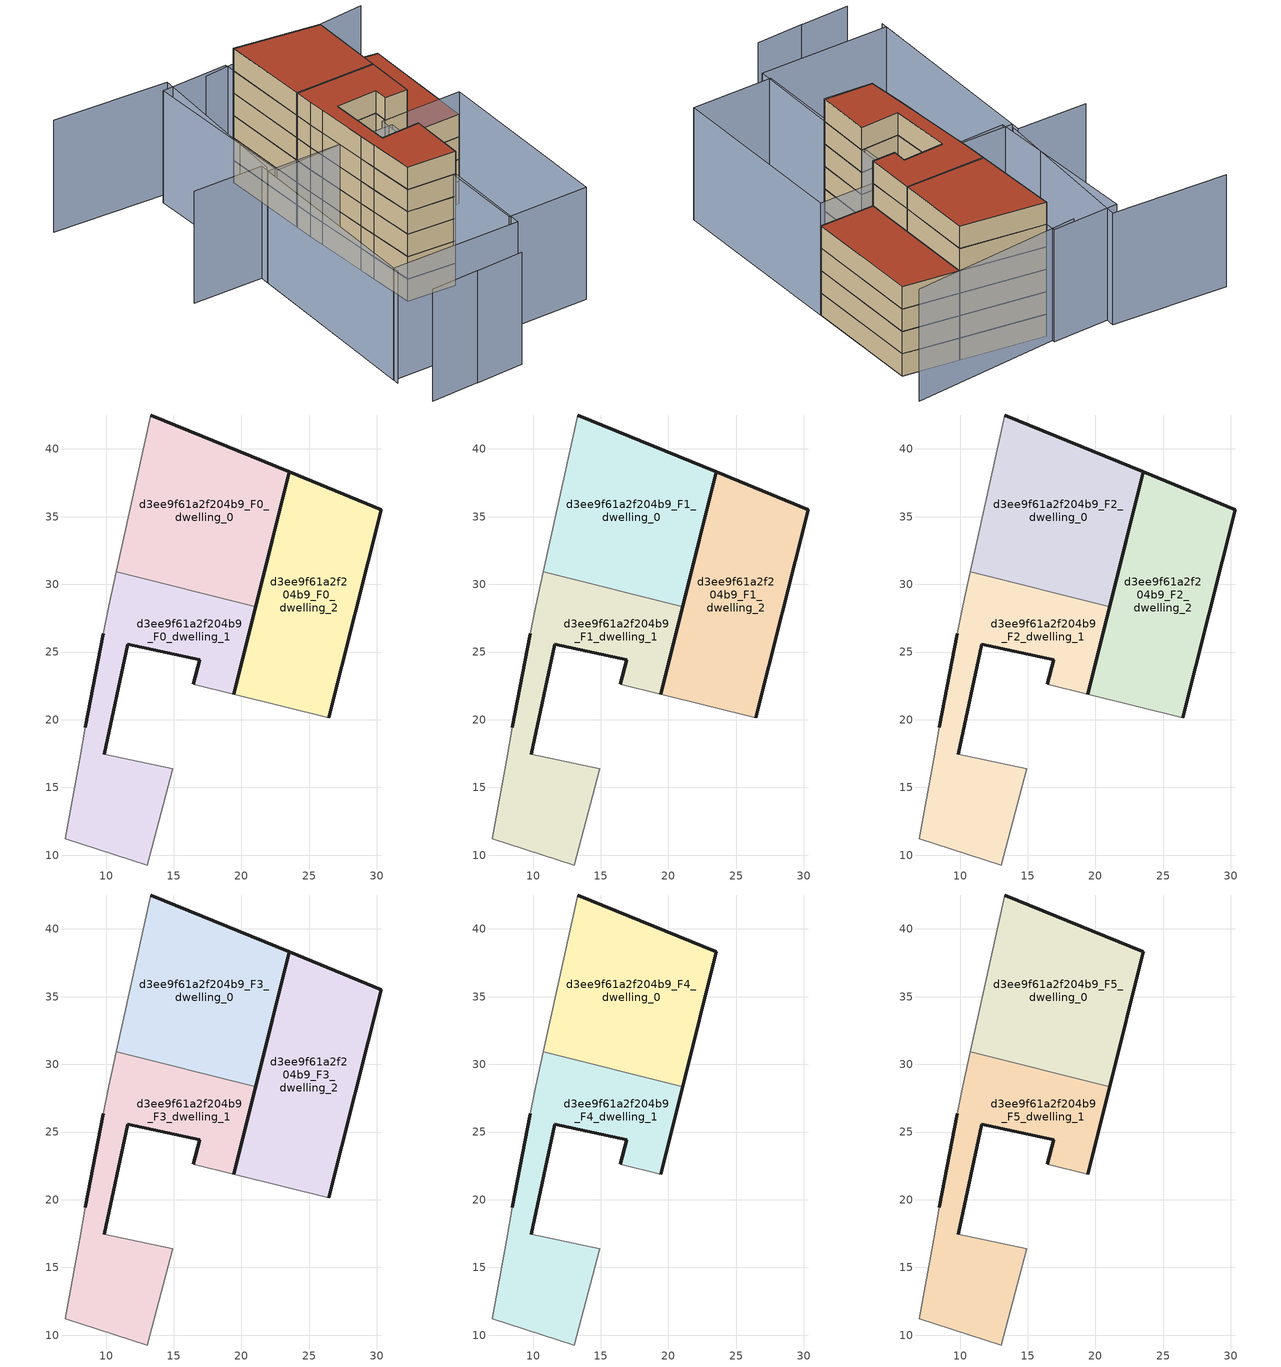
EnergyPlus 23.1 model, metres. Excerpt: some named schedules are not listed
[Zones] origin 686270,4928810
d3ee9f61a2f204b9_F0_dwelling_0
 floor ground (EU_floor_Construction): 21.05,28.36 23.55,38.31 13.31,42.51 10.76,30.95 z0
 wall outside (EU_wall_Construction): 13.31,42.51 23.55,38.31 21.05,28.36 z0:3
 wall adiabatic (EU_wall_Construction): 10.76,30.95 13.31,42.51 z0:3
 wall to d3ee9f61a2f204b9_F0_dwelling_1 (EU_wall_Construction): 21.05,28.36 10.76,30.95 z0:3
d3ee9f61a2f204b9_F0_dwelling_1
 floor ground (EU_floor_Construction): 13.04,9.27 14.93,16.4 9.86,17.46 11.61,25.57 16.92,24.43 16.46,22.61 19.42,21.88 21.05,28.36 10.76,30.95 10.19,28.37 9.81,26.36 8.48,19.43 8.05,17.08 6.99,11.2 z0
 wall outside (EU_wall_Construction): 8.48,19.43 9.81,26.36 / 21.05,28.36 19.42,21.88 / 16.46,22.61 16.92,24.43 11.61,25.57 9.86,17.46 z0:3
 wall adiabatic (EU_wall_Construction): 9.81,26.36 10.19,28.37 10.76,30.95 / 19.42,21.88 16.46,22.61 / 9.86,17.46 14.93,16.4 13.04,9.27 6.99,11.2 8.05,17.08 8.48,19.43 z0:3
d3ee9f61a2f204b9_F0_dwelling_2
 floor ground (EU_floor_Construction): 26.46,20.14 30.33,35.53 23.55,38.31 19.42,21.88 z0
 wall outside (EU_wall_Construction): 19.42,21.88 23.55,38.31 30.33,35.53 26.46,20.14 z0:3
 wall adiabatic (EU_wall_Construction): 26.46,20.14 19.42,21.88 z0:3
d3ee9f61a2f204b9_F1_dwelling_0
 floor to d3ee9f61a2f204b9_F0_dwelling_0 (EU_floor_Construction): 21.05,28.36 23.55,38.31 13.31,42.51 10.76,30.95 z3
 wall outside (EU_wall_Construction): 13.31,42.51 23.55,38.31 21.05,28.36 z3:6
 wall adiabatic (EU_wall_Construction): 10.76,30.95 13.31,42.51 z3:6
 wall to d3ee9f61a2f204b9_F1_dwelling_1 (EU_wall_Construction): 21.05,28.36 10.76,30.95 z3:6
d3ee9f61a2f204b9_F1_dwelling_1
 floor to d3ee9f61a2f204b9_F0_dwelling_1 (EU_floor_Construction): 13.03,9.27 14.93,16.4 9.86,17.46 11.61,25.57 16.92,24.43 16.46,22.61 19.42,21.88 21.05,28.36 10.76,30.95 10.19,28.37 9.81,26.36 8.48,19.43 8.05,17.08 6.99,11.2 z3
 wall outside (EU_wall_Construction): 8.48,19.43 9.81,26.36 / 21.05,28.36 19.42,21.88 / 16.46,22.61 16.92,24.43 11.61,25.57 9.86,17.46 z3:6
 wall adiabatic (EU_wall_Construction): 9.81,26.36 10.19,28.37 10.76,30.95 / 19.42,21.88 16.46,22.61 / 9.86,17.46 14.93,16.4 13.04,9.27 6.99,11.2 8.05,17.08 8.48,19.43 z3:6
d3ee9f61a2f204b9_F1_dwelling_2
 floor to d3ee9f61a2f204b9_F0_dwelling_2 (EU_floor_Construction): 26.46,20.14 30.33,35.53 23.55,38.31 19.42,21.88 z3
 wall outside (EU_wall_Construction): 19.42,21.88 23.55,38.31 30.33,35.53 26.46,20.14 z3:6
 wall adiabatic (EU_wall_Construction): 26.46,20.14 19.42,21.88 z3:6
d3ee9f61a2f204b9_F2_dwelling_0
 floor to d3ee9f61a2f204b9_F1_dwelling_0 (EU_floor_Construction): 21.05,28.36 23.55,38.31 13.31,42.51 10.76,30.95 z6
 wall outside (EU_wall_Construction): 13.31,42.51 23.55,38.31 21.05,28.36 z6:9
 wall adiabatic (EU_wall_Construction): 10.76,30.95 13.31,42.51 z6:9
 wall to d3ee9f61a2f204b9_F2_dwelling_1 (EU_wall_Construction): 21.05,28.36 10.76,30.95 z6:9
d3ee9f61a2f204b9_F2_dwelling_1
 floor to d3ee9f61a2f204b9_F1_dwelling_1 (EU_floor_Construction): 13.03,9.27 14.93,16.4 9.86,17.46 11.61,25.57 16.92,24.43 16.46,22.61 19.42,21.88 21.05,28.36 10.76,30.95 10.19,28.37 9.81,26.36 8.48,19.43 8.05,17.08 6.99,11.2 z6
 wall outside (EU_wall_Construction): 8.48,19.43 9.81,26.36 / 21.05,28.36 19.42,21.88 / 16.46,22.61 16.92,24.43 11.61,25.57 9.86,17.46 z6:9
 wall adiabatic (EU_wall_Construction): 9.81,26.36 10.19,28.37 10.76,30.95 / 19.42,21.88 16.46,22.61 / 9.86,17.46 14.93,16.4 13.04,9.27 6.99,11.2 8.05,17.08 8.48,19.43 z6:9
d3ee9f61a2f204b9_F2_dwelling_2
 floor to d3ee9f61a2f204b9_F1_dwelling_2 (EU_floor_Construction): 26.46,20.14 30.33,35.53 23.55,38.31 19.42,21.88 z6
 wall outside (EU_wall_Construction): 19.42,21.88 23.55,38.31 30.33,35.53 26.46,20.14 z6:9
 wall adiabatic (EU_wall_Construction): 26.46,20.14 19.42,21.88 z6:9
d3ee9f61a2f204b9_F3_dwelling_0
 floor to d3ee9f61a2f204b9_F2_dwelling_0 (EU_floor_Construction): 21.05,28.36 23.55,38.31 13.31,42.51 10.76,30.95 z9
 wall outside (EU_wall_Construction): 13.31,42.51 23.55,38.31 21.05,28.36 z9:12
 wall adiabatic (EU_wall_Construction): 10.76,30.95 13.31,42.51 z9:12
 wall to d3ee9f61a2f204b9_F3_dwelling_1 (EU_wall_Construction): 21.05,28.36 10.76,30.95 z9:12
d3ee9f61a2f204b9_F3_dwelling_1
 floor to d3ee9f61a2f204b9_F2_dwelling_1 (EU_floor_Construction): 13.03,9.27 14.93,16.4 9.86,17.46 11.61,25.57 16.92,24.43 16.46,22.61 19.42,21.88 21.05,28.36 10.76,30.95 10.19,28.37 9.81,26.36 8.48,19.43 8.05,17.08 6.99,11.2 z9
 wall outside (EU_wall_Construction): 8.48,19.43 9.81,26.36 / 21.05,28.36 19.42,21.88 / 16.46,22.61 16.92,24.43 11.61,25.57 9.86,17.46 z9:12
 wall adiabatic (EU_wall_Construction): 9.81,26.36 10.19,28.37 10.76,30.95 / 19.42,21.88 16.46,22.61 / 9.86,17.46 14.93,16.4 13.04,9.27 6.99,11.2 8.05,17.08 8.48,19.43 z9:12
d3ee9f61a2f204b9_F3_dwelling_2
 floor to d3ee9f61a2f204b9_F2_dwelling_2 (EU_floor_Construction): 26.46,20.14 30.33,35.53 23.55,38.31 19.42,21.88 z9
 wall outside (EU_wall_Construction): 19.42,21.88 23.55,38.31 30.33,35.53 26.46,20.14 z9:12
 wall adiabatic (EU_wall_Construction): 26.46,20.14 19.42,21.88 z9:12
 roof outside (EU_roof_Construction): 30.33,35.53 26.46,20.14 19.42,21.88 23.55,38.31 z12
d3ee9f61a2f204b9_F4_dwelling_0
 floor to d3ee9f61a2f204b9_F3_dwelling_0 (EU_floor_Construction): 21.05,28.36 23.55,38.31 13.31,42.51 10.76,30.95 z12
 wall outside (EU_wall_Construction): 13.31,42.51 23.55,38.31 21.05,28.36 z12:15
 wall adiabatic (EU_wall_Construction): 10.76,30.95 13.31,42.51 z12:15
 wall to d3ee9f61a2f204b9_F4_dwelling_1 (EU_wall_Construction): 21.05,28.36 10.76,30.95 z12:15
d3ee9f61a2f204b9_F4_dwelling_1
 floor to d3ee9f61a2f204b9_F3_dwelling_1 (EU_floor_Construction): 13.03,9.27 14.93,16.4 9.86,17.46 11.61,25.57 16.92,24.43 16.46,22.61 19.42,21.88 21.05,28.36 10.76,30.95 10.19,28.37 9.81,26.36 8.48,19.43 8.05,17.08 6.99,11.2 z12
 wall outside (EU_wall_Construction): 8.48,19.43 9.81,26.36 / 21.05,28.36 19.42,21.88 / 16.46,22.61 16.92,24.43 11.61,25.57 9.86,17.46 z12:15
 wall adiabatic (EU_wall_Construction): 9.81,26.36 10.19,28.37 10.76,30.95 / 19.42,21.88 16.46,22.61 / 9.86,17.46 14.93,16.4 13.04,9.27 6.99,11.2 8.05,17.08 8.48,19.43 z12:15
d3ee9f61a2f204b9_F5_dwelling_0
 floor to d3ee9f61a2f204b9_F4_dwelling_0 (EU_floor_Construction): 21.05,28.36 23.55,38.31 13.31,42.51 10.76,30.95 z15
 wall outside (EU_wall_Construction): 13.31,42.51 23.55,38.31 21.05,28.36 z15:18
 wall adiabatic (EU_wall_Construction): 10.76,30.95 13.31,42.51 z15:18
 wall to d3ee9f61a2f204b9_F5_dwelling_1 (EU_wall_Construction): 21.05,28.36 10.76,30.95 z15:18
 roof outside (EU_roof_Construction): 23.55,38.31 21.05,28.36 10.76,30.95 13.31,42.51 z18
d3ee9f61a2f204b9_F5_dwelling_1
 floor to d3ee9f61a2f204b9_F4_dwelling_1 (EU_floor_Construction): 13.03,9.27 14.93,16.4 9.86,17.46 11.61,25.57 16.92,24.43 16.46,22.61 19.42,21.88 21.05,28.36 10.76,30.95 10.19,28.37 9.81,26.36 8.48,19.43 8.05,17.08 6.99,11.2 z15
 wall outside (EU_wall_Construction): 8.48,19.43 9.81,26.36 / 21.05,28.36 19.42,21.88 / 16.46,22.61 16.92,24.43 11.61,25.57 9.86,17.46 z15:18
 wall adiabatic (EU_wall_Construction): 9.81,26.36 10.19,28.37 10.76,30.95 / 19.42,21.88 16.46,22.61 / 9.86,17.46 14.93,16.4 13.04,9.27 6.99,11.2 8.05,17.08 8.48,19.43 z15:18
 roof outside (EU_roof_Construction): 21.05,28.36 19.42,21.88 16.46,22.61 16.92,24.43 11.61,25.57 9.86,17.46 14.93,16.4 13.04,9.27 6.99,11.2 8.05,17.08 8.48,19.43 9.81,26.36 10.19,28.37 10.76,30.95 z18
shading: -0.96,-5.92 5.29,-7.2 / -7.16,-4.57 -0.8,-5.92 / -8.91,29.38 0.03,27.01 / 0.03,27.01 -6.86,0.93 / -7.84,51.21 6.63,46.62 / 6.63,46.62 0.23,26.44 / 33.04,40.36 10.4,44.05 / 26.46,20.14 20.47,-3.85 / 20.47,-3.85 10.07,-1.25 / 10.07,-1.25 16.06,22.73 / 16.06,22.73 26.46,20.14 / -6.67,1.67 -0.29,25.78 / -0.29,25.78 16.25,21.41 / 16.25,21.41 9.87,-2.71 / 9.87,-2.71 -6.67,1.67 / 13.61,43.92 9.21,23.22 / 9.21,23.22 0.51,25.07 / 0.51,25.07 4.91,45.77 / 4.91,45.77 13.61,43.92 z0:15
[Building]
EU S2 Campaign: North Axis=0; Terrain=City; Solar Distribution=FullExterior
[Site:Location]
Bologna: Latitude=44.5; Longitude=11.25; Time Zone=1; Elevation=37
[SizingPeriod:WeatherFileDays]
AnnualSizingPeriod: Begin Month=1; Begin Day of Month=1; End Month=12; End Day of Month=31; Day of Week for Start Day=Monday; Use Weather File Daylight Saving Period=No; Use Weather File Rain and Snow Indicators=No
[MATERIAL]
EU_InternalMass_Material: Roughness=MediumRough; Thickness=0.1; Conductivity=1; Density=1800; Specific Heat=900; Thermal Absorptance=0.9; Solar Absorptance=0.7; Visible Absorptance=0.7
[MATERIAL:NOMASS] Roughness=MediumRough; Thermal Absorptance=0.9; Solar Absorptance=0.7; Visible Absorptance=0.7
Name | Thermal Resistance
EU_wall_NoMass | 0.905828
EU_roof_NoMass | 0.37593
EU_floor_NoMass | 0.67114
[CONSTRUCTION]
EU_wall_Construction: EU_wall_NoMass
EU_roof_Construction: EU_roof_NoMass
EU_floor_Construction: EU_floor_NoMass
EU_InternalMass_Construction: EU_InternalMass_Material
[ZONE] Type=1; Multiplier=1; Ceiling Height=autocalculate; Floor Area=autocalculate; Part of Total Floor Area=Yes
Name | Volume
d3ee9f61a2f204b9_F0_dwelling_0 | 356.921
d3ee9f61a2f204b9_F1_dwelling_0; d3ee9f61a2f204b9_F2_dwelling_0; d3ee9f61a2f204b9_F3_dwelling_0; d3ee9f61a2f204b9_F4_dwelling_0; d3ee9f61a2f204b9_F5_dwelling_0 | 356.92
d3ee9f61a2f204b9_F0_dwelling_1 | 356.944
d3ee9f61a2f204b9_F1_dwelling_1; d3ee9f61a2f204b9_F2_dwelling_1; d3ee9f61a2f204b9_F3_dwelling_1; d3ee9f61a2f204b9_F4_dwelling_1; d3ee9f61a2f204b9_F5_dwelling_1; d3ee9f61a2f204b9_F1_dwelling_2; d3ee9f61a2f204b9_F2_dwelling_2; d3ee9f61a2f204b9_F3_dwelling_2 | 356.945
d3ee9f61a2f204b9_F0_dwelling_2 | 356.946
[INTERNALMASS] Construction=EU_InternalMass_Construction
Name | Zone or ZoneList | Surface Area
d3ee9f61a2f204b9_F0_dwelling_0_EU_InternalMass | d3ee9f61a2f204b9_F0_dwelling_0 | 118.975
d3ee9f61a2f204b9_F0_dwelling_1_EU_InternalMass | d3ee9f61a2f204b9_F0_dwelling_1 | 118.982
d3ee9f61a2f204b9_F0_dwelling_2_EU_InternalMass | d3ee9f61a2f204b9_F0_dwelling_2 | 118.982
d3ee9f61a2f204b9_F1_dwelling_0_EU_InternalMass | d3ee9f61a2f204b9_F1_dwelling_0 | 118.975
d3ee9f61a2f204b9_F1_dwelling_1_EU_InternalMass | d3ee9f61a2f204b9_F1_dwelling_1 | 118.982
d3ee9f61a2f204b9_F1_dwelling_2_EU_InternalMass | d3ee9f61a2f204b9_F1_dwelling_2 | 118.982
d3ee9f61a2f204b9_F2_dwelling_0_EU_InternalMass | d3ee9f61a2f204b9_F2_dwelling_0 | 118.975
d3ee9f61a2f204b9_F2_dwelling_1_EU_InternalMass | d3ee9f61a2f204b9_F2_dwelling_1 | 118.982
d3ee9f61a2f204b9_F2_dwelling_2_EU_InternalMass | d3ee9f61a2f204b9_F2_dwelling_2 | 118.982
d3ee9f61a2f204b9_F3_dwelling_0_EU_InternalMass | d3ee9f61a2f204b9_F3_dwelling_0 | 118.975
d3ee9f61a2f204b9_F3_dwelling_1_EU_InternalMass | d3ee9f61a2f204b9_F3_dwelling_1 | 118.982
d3ee9f61a2f204b9_F3_dwelling_2_EU_InternalMass | d3ee9f61a2f204b9_F3_dwelling_2 | 118.982
d3ee9f61a2f204b9_F4_dwelling_0_EU_InternalMass | d3ee9f61a2f204b9_F4_dwelling_0 | 178.466
d3ee9f61a2f204b9_F4_dwelling_1_EU_InternalMass | d3ee9f61a2f204b9_F4_dwelling_1 | 178.472
d3ee9f61a2f204b9_F5_dwelling_0_EU_InternalMass | d3ee9f61a2f204b9_F5_dwelling_0 | 178.466
d3ee9f61a2f204b9_F5_dwelling_1_EU_InternalMass | d3ee9f61a2f204b9_F5_dwelling_1 | 178.472
[OTHEREQUIPMENT] Fuel Type=Electricity; Design Level Calculation Method=Watts/Area; Power per Zone Floor Area=1; Fraction Latent=0; Fraction Radiant=0; Fraction Lost=0; Carbon Dioxide Generation Rate=0; EndUse Subcategory=EU_Step8_InternalGains
Name | Zone or ZoneList or Space or SpaceList | Schedule
EU_Step8_InternalGain_d3ee9f61a2f204b9_F0_dwelling_0_f000 | d3ee9f61a2f204b9_F0_dwelling_0 | EU_Step8_GainSchedule_d3ee9f61a2f204b9_F0_dwelling_0_f000
EU_Step8_InternalGain_d3ee9f61a2f204b9_F0_dwelling_1_f000 | d3ee9f61a2f204b9_F0_dwelling_1 | EU_Step8_GainSchedule_d3ee9f61a2f204b9_F0_dwelling_1_f000
EU_Step8_InternalGain_d3ee9f61a2f204b9_F0_dwelling_2_f000 | d3ee9f61a2f204b9_F0_dwelling_2 | EU_Step8_GainSchedule_d3ee9f61a2f204b9_F0_dwelling_2_f000
EU_Step8_InternalGain_d3ee9f61a2f204b9_F1_dwelling_0_f000 | d3ee9f61a2f204b9_F1_dwelling_0 | EU_Step8_GainSchedule_d3ee9f61a2f204b9_F1_dwelling_0_f000
EU_Step8_InternalGain_d3ee9f61a2f204b9_F1_dwelling_1_f000 | d3ee9f61a2f204b9_F1_dwelling_1 | EU_Step8_GainSchedule_d3ee9f61a2f204b9_F1_dwelling_1_f000
EU_Step8_InternalGain_d3ee9f61a2f204b9_F1_dwelling_2_f000 | d3ee9f61a2f204b9_F1_dwelling_2 | EU_Step8_GainSchedule_d3ee9f61a2f204b9_F1_dwelling_2_f000
EU_Step8_InternalGain_d3ee9f61a2f204b9_F2_dwelling_0_f000 | d3ee9f61a2f204b9_F2_dwelling_0 | EU_Step8_GainSchedule_d3ee9f61a2f204b9_F2_dwelling_0_f000
EU_Step8_InternalGain_d3ee9f61a2f204b9_F2_dwelling_1_f000 | d3ee9f61a2f204b9_F2_dwelling_1 | EU_Step8_GainSchedule_d3ee9f61a2f204b9_F2_dwelling_1_f000
EU_Step8_InternalGain_d3ee9f61a2f204b9_F2_dwelling_2_f000 | d3ee9f61a2f204b9_F2_dwelling_2 | EU_Step8_GainSchedule_d3ee9f61a2f204b9_F2_dwelling_2_f000
EU_Step8_InternalGain_d3ee9f61a2f204b9_F3_dwelling_0_f000 | d3ee9f61a2f204b9_F3_dwelling_0 | EU_Step8_GainSchedule_d3ee9f61a2f204b9_F3_dwelling_0_f000
EU_Step8_InternalGain_d3ee9f61a2f204b9_F3_dwelling_1_f000 | d3ee9f61a2f204b9_F3_dwelling_1 | EU_Step8_GainSchedule_d3ee9f61a2f204b9_F3_dwelling_1_f000
EU_Step8_InternalGain_d3ee9f61a2f204b9_F3_dwelling_2_f000 | d3ee9f61a2f204b9_F3_dwelling_2 | EU_Step8_GainSchedule_d3ee9f61a2f204b9_F3_dwelling_2_f000
EU_Step8_InternalGain_d3ee9f61a2f204b9_F4_dwelling_0_f000 | d3ee9f61a2f204b9_F4_dwelling_0 | EU_Step8_GainSchedule_d3ee9f61a2f204b9_F4_dwelling_0_f000
EU_Step8_InternalGain_d3ee9f61a2f204b9_F4_dwelling_1_f000 | d3ee9f61a2f204b9_F4_dwelling_1 | EU_Step8_GainSchedule_d3ee9f61a2f204b9_F4_dwelling_1_f000
EU_Step8_InternalGain_d3ee9f61a2f204b9_F5_dwelling_0_f000 | d3ee9f61a2f204b9_F5_dwelling_0 | EU_Step8_GainSchedule_d3ee9f61a2f204b9_F5_dwelling_0_f000
EU_Step8_InternalGain_d3ee9f61a2f204b9_F5_dwelling_1_f000 | d3ee9f61a2f204b9_F5_dwelling_1 | EU_Step8_GainSchedule_d3ee9f61a2f204b9_F5_dwelling_1_f000
[ZONEVENTILATION:DESIGNFLOWRATE] Schedule=EU_AlwaysOn; Design Flow Rate Calculation Method=AirChanges/Hour; Air Changes per Hour=0.73129; Ventilation Type=Natural; Fan Pressure Rise=0; Fan Total Efficiency=1; Constant Term Coefficient=1; Temperature Term Coefficient=0; Velocity Term Coefficient=0; Velocity Squared Term Coefficient=0; Minimum Indoor Temperature=-100; Maximum Indoor Temperature=100; Delta Temperature=-100; Minimum Outdoor Temperature=-100; Maximum Outdoor Temperature=100; Maximum Wind Speed=40
Name | Zone or ZoneList or Space or SpaceList
EU_ConstantAir_d3ee9f61a2f204b9_F0_dwelling_0 | d3ee9f61a2f204b9_F0_dwelling_0
EU_ConstantAir_d3ee9f61a2f204b9_F0_dwelling_1 | d3ee9f61a2f204b9_F0_dwelling_1
EU_ConstantAir_d3ee9f61a2f204b9_F0_dwelling_2 | d3ee9f61a2f204b9_F0_dwelling_2
EU_ConstantAir_d3ee9f61a2f204b9_F1_dwelling_0 | d3ee9f61a2f204b9_F1_dwelling_0
EU_ConstantAir_d3ee9f61a2f204b9_F1_dwelling_1 | d3ee9f61a2f204b9_F1_dwelling_1
EU_ConstantAir_d3ee9f61a2f204b9_F1_dwelling_2 | d3ee9f61a2f204b9_F1_dwelling_2
EU_ConstantAir_d3ee9f61a2f204b9_F2_dwelling_0 | d3ee9f61a2f204b9_F2_dwelling_0
EU_ConstantAir_d3ee9f61a2f204b9_F2_dwelling_1 | d3ee9f61a2f204b9_F2_dwelling_1
EU_ConstantAir_d3ee9f61a2f204b9_F2_dwelling_2 | d3ee9f61a2f204b9_F2_dwelling_2
EU_ConstantAir_d3ee9f61a2f204b9_F3_dwelling_0 | d3ee9f61a2f204b9_F3_dwelling_0
EU_ConstantAir_d3ee9f61a2f204b9_F3_dwelling_1 | d3ee9f61a2f204b9_F3_dwelling_1
EU_ConstantAir_d3ee9f61a2f204b9_F3_dwelling_2 | d3ee9f61a2f204b9_F3_dwelling_2
EU_ConstantAir_d3ee9f61a2f204b9_F4_dwelling_0 | d3ee9f61a2f204b9_F4_dwelling_0
EU_ConstantAir_d3ee9f61a2f204b9_F4_dwelling_1 | d3ee9f61a2f204b9_F4_dwelling_1
EU_ConstantAir_d3ee9f61a2f204b9_F5_dwelling_0 | d3ee9f61a2f204b9_F5_dwelling_0
EU_ConstantAir_d3ee9f61a2f204b9_F5_dwelling_1 | d3ee9f61a2f204b9_F5_dwelling_1
[HVACTEMPLATE:THERMOSTAT] Constant Heating Setpoint=20; Constant Cooling Setpoint=50
EU_HeatOnly_d3ee9f61a2f204b9_F0_dwelling_0; EU_HeatOnly_d3ee9f61a2f204b9_F0_dwelling_1; EU_HeatOnly_d3ee9f61a2f204b9_F0_dwelling_2; EU_HeatOnly_d3ee9f61a2f204b9_F1_dwelling_0; EU_HeatOnly_d3ee9f61a2f204b9_F1_dwelling_1; EU_HeatOnly_d3ee9f61a2f204b9_F1_dwelling_2; EU_HeatOnly_d3ee9f61a2f204b9_F2_dwelling_0; EU_HeatOnly_d3ee9f61a2f204b9_F2_dwelling_1; EU_HeatOnly_d3ee9f61a2f204b9_F2_dwelling_2; EU_HeatOnly_d3ee9f61a2f204b9_F3_dwelling_0
